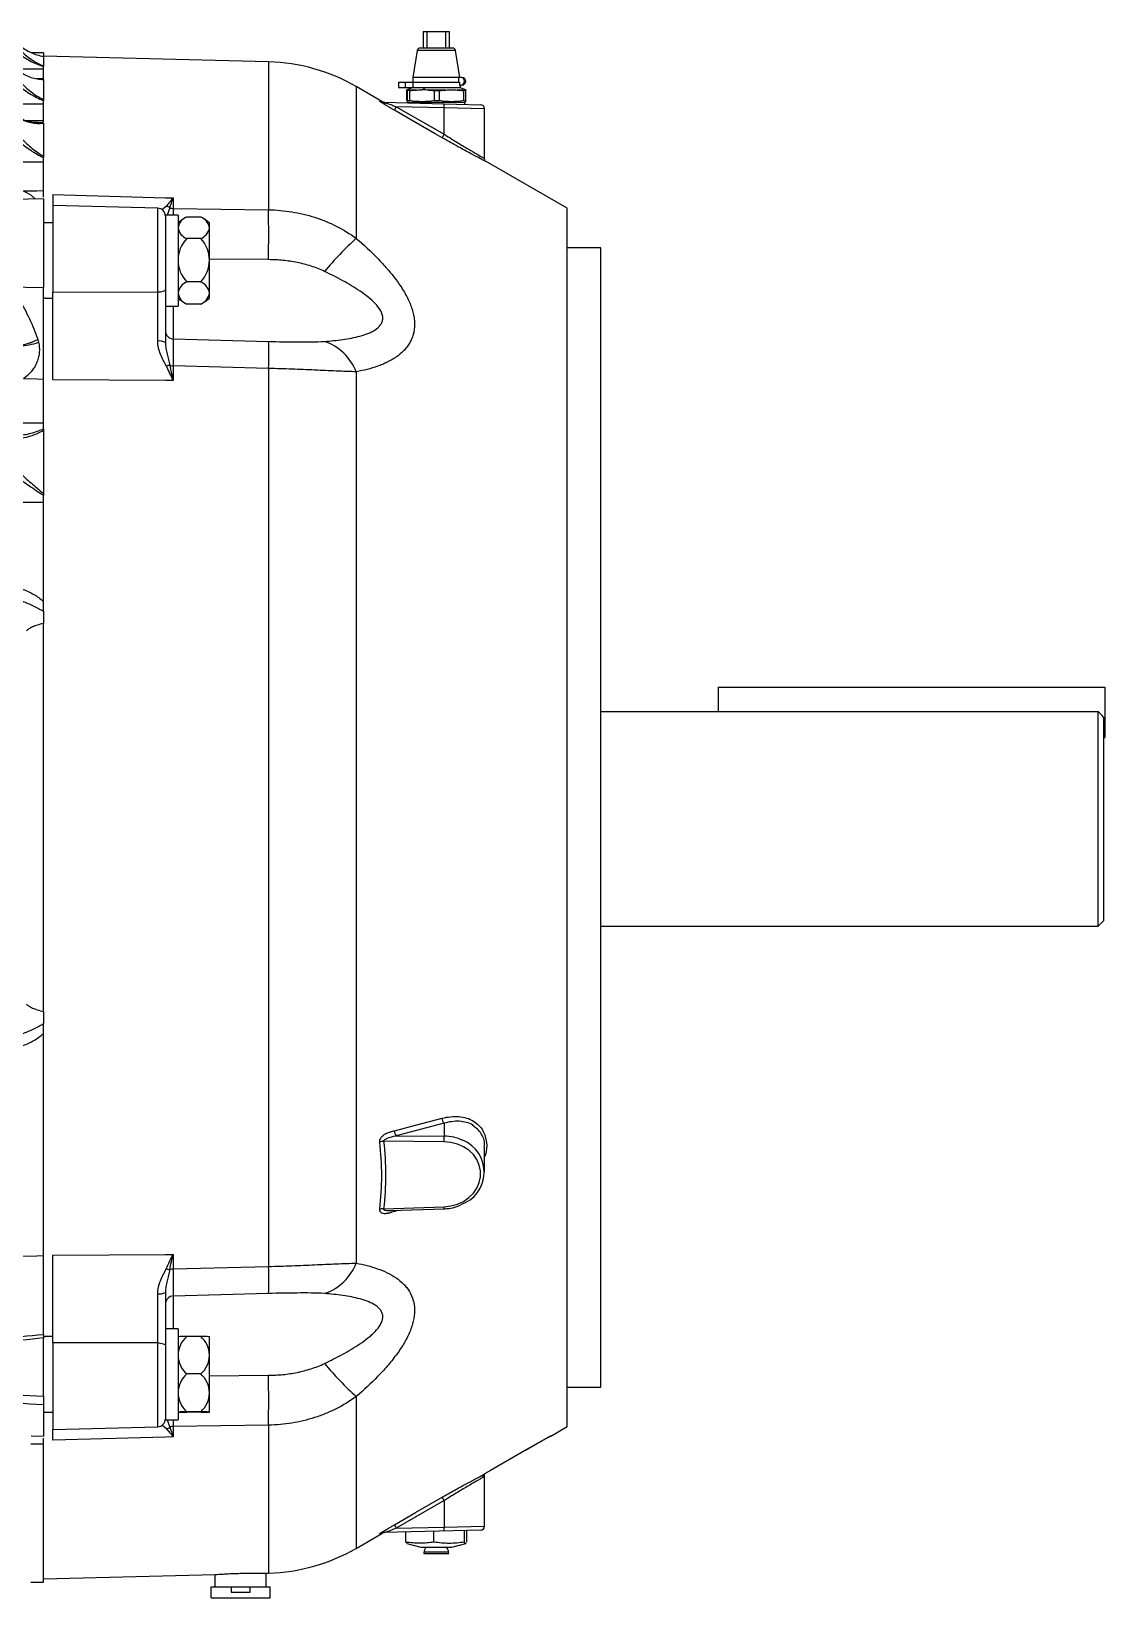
# Model space of a CAD drawing. Header units: inches. Extents: x -10.2 to 13.8, y -6.3 to 9.3.
# Drawn here: x 5.75 to 13.76, y -5.82 to 5.86 of the extents above; entities that cross this region are included whole.
import ezdxf

# ---------------------------------------------------------------- set-up
doc = ezdxf.new("R2010")
doc.units = ezdxf.units.IN
doc.header["$MEASUREMENT"] = 0

msp = doc.modelspace()

# ---------------------------------------------------------------- linework, layer by layer
at = {"color": 7, "linetype": 'Continuous', "lineweight": 25}
for p, q in [((8.675, 5.864), (8.675, 5.739)), ((8.675, 5.864), (8.873, 5.864)), ((8.704, 5.864), (8.704, 5.739)), ((8.843, 5.864), (8.843, 5.739)), ((8.873, 5.739), (8.873, 5.864)), ((8.897, 5.739), (8.651, 5.739)), ((5.844, 5.705), (5.755, 5.705)), ((5.844, 5.705), (5.844, 5.607)), ((7.523, 5.636), (5.844, 5.68)), ((8.631, 5.722), (8.599, 5.519)), ((8.949, 5.52), (8.917, 5.722)), ((5.844, 5.506), (5.844, 5.602)), ((5.844, 5.505), (5.844, 5.356)), ((8.599, 5.519), (8.599, 5.484)), ((8.94, 5.519), (8.599, 5.519)), ((8.94, 5.52), (8.94, 5.484)), ((8.965, 5.52), (8.94, 5.52)), ((8.367, 5.342), (8.177, 5.452)), ((8.492, 5.484), (8.492, 5.444)), ((8.492, 5.484), (8.946, 5.484)), ((8.492, 5.444), (8.955, 5.444)), ((8.542, 5.484), (8.542, 5.444)), ((8.601, 5.444), (8.549, 5.426)), ((8.553, 5.348), (8.553, 5.423)), ((8.625, 5.426), (8.555, 5.426)), ((8.576, 5.423), (8.556, 5.423)), ((8.556, 5.423), (8.556, 5.348)), ((8.576, 5.348), (8.576, 5.423)), ((8.6, 5.484), (8.6, 5.444)), ((8.845, 5.426), (8.71, 5.426)), ((8.759, 5.423), (8.797, 5.423)), ((8.759, 5.423), (8.759, 5.348)), ((8.797, 5.348), (8.797, 5.423)), ((8.994, 5.426), (8.929, 5.426)), ((8.946, 5.484), (8.946, 5.463)), ((8.946, 5.463), (8.965, 5.463)), ((8.999, 5.426), (8.947, 5.444)), ((8.955, 5.444), (8.955, 5.463)), ((8.976, 5.423), (8.976, 5.348)), ((8.995, 5.423), (8.976, 5.423)), ((8.995, 5.348), (8.995, 5.423)), ((5.844, 5.188), (5.844, 5.348)), ((8.381, 5.335), (9.105, 5.316)), ((8.475, 5.302), (8.832, 5.096)), ((8.832, 5.293), (8.475, 5.302)), ((8.554, 5.339), (8.562, 5.336)), ((8.556, 5.348), (8.576, 5.348)), ((8.562, 5.336), (8.562, 5.33)), ((8.562, 5.336), (8.986, 5.336)), ((8.759, 5.348), (8.797, 5.348)), ((8.832, 5.096), (8.832, 5.293)), ((8.976, 5.348), (8.995, 5.348)), ((8.986, 5.336), (8.994, 5.339)), ((8.986, 5.319), (8.986, 5.336)), ((8.993, 5.339), (8.995, 5.348)), ((9.134, 4.918), (9.134, 5.286)), ((5.8, 5.185), (5.844, 5.184)), ((5.844, 5.179), (5.844, 4.933)), ((5.844, 4.628), (5.844, 4.923)), ((5.844, 4.887), (5.497, 4.887)), ((9.75, 4.544), (9.146, 4.892)), ((5.844, 4.615), (4.232, 4.573)), ((5.844, 4.615), (5.844, 3.954)), ((5.914, 4.646), (5.914, 3.918)), ((6.696, 4.545), (5.914, 4.566)), ((6.812, 4.621), (6.812, 4.542)), ((6.848, 4.494), (6.754, 4.494)), ((6.754, 4.494), (6.754, 3.938)), ((6.812, 4.542), (7.523, 4.533)), ((6.848, 4.494), (6.848, 3.814)), ((7.017, 4.479), (6.913, 4.479)), ((9.75, -4.544), (9.75, 4.544)), ((5.914, 4.435), (5.844, 4.435)), ((7.082, 3.873), (7.082, 4.435)), ((7.017, 4.319), (6.913, 4.319)), ((10, 4.249), (9.75, 4.249)), ((10, -4.249), (10, 4.249)), ((7.017, 3.995), (6.913, 3.995)), ((5.579, 3.959), (5.844, 3.954)), ((5.858, 3.873), (5.844, 3.873)), ((5.858, 3.873), (5.914, 3.873)), ((5.914, 3.918), (6.696, 3.92)), ((6.754, 3.814), (6.848, 3.814)), ((7.017, 3.83), (6.913, 3.83)), ((6.812, 3.57), (7.523, 3.551)), ((6.812, 3.368), (6.812, 3.259)), ((7.523, 3.349), (6.812, 3.368)), ((7.523, 3.349), (7.523, -3.349)), ((8.177, 3.325), (8.177, -3.325)), ((5.844, 2.899), (5.844, 3.268)), ((5.497, 2.943), (5.844, 2.943)), ((5.844, 2.888), (5.844, 2.418)), ((5.844, 2.349), (5.497, 2.349)), ((5.844, 1.613), (5.844, 2.404)), ((10.875, 0.971), (10.875, 0.79)), ((10.875, 0.971), (13.758, 0.971)), ((13.758, 0.971), (13.758, 0.596)), ((10, 0.79), (13.71, 0.79)), ((13.71, -0.812), (13.71, 0.79)), ((13.75, 0.749), (13.75, -0.772)), ((13.75, 0.596), (13.758, 0.596)), ((10, -0.812), (13.71, -0.812)), ((13.71, -0.812), (13.75, -0.772)), ((5.844, -3.268), (5.844, -1.613)), ((8.832, -2.28), (8.475, -2.375)), ((8.832, -2.28), (8.832, -2.378)), ((8.832, -2.419), (8.381, -2.415)), ((8.475, -2.375), (8.832, -2.378)), ((9.134, -2.643), (9.134, -2.459)), ((8.381, -2.92), (8.832, -2.904)), ((8.432, -2.933), (8.832, -2.919)), ((8.432, -2.932), (8.439, -2.931)), ((6.812, -3.259), (6.812, -3.368)), ((6.812, -3.368), (7.523, -3.349)), ((7.523, -3.551), (6.812, -3.57)), ((6.848, -3.814), (6.754, -3.814)), ((6.848, -3.814), (6.848, -4.494)), ((5.844, -3.873), (5.858, -3.873)), ((5.844, -4.316), (5.844, -3.882)), ((5.914, -3.873), (5.858, -3.873)), ((5.914, -3.918), (5.914, -4.566)), ((6.754, -3.938), (6.754, -4.494)), ((7.017, -3.872), (6.913, -3.872)), ((7.082, -4.435), (7.082, -3.873)), ((7.017, -4.151), (6.913, -4.151)), ((9.75, -4.249), (10, -4.249)), ((5.844, -4.382), (5.844, -4.615)), ((5.844, -4.435), (5.914, -4.435)), ((7.017, -4.434), (6.913, -4.434)), ((7.017, -4.437), (6.913, -4.437)), ((5.914, -4.566), (6.696, -4.545)), ((6.754, -4.494), (6.848, -4.494)), ((7.523, -4.533), (6.812, -4.542)), ((6.812, -4.542), (6.812, -4.621)), ((9.628, -4.614), (9.75, -4.544)), ((5.753, -4.613), (5.844, -4.615)), ((5.844, -5.705), (5.844, -4.629)), ((9.516, -4.675), (9.516, -4.675)), ((9.134, -5.286), (9.134, -4.899)), ((9.179, -4.87), (9.179, -4.87)), ((8.832, -5.096), (8.475, -5.302)), ((8.832, -5.096), (8.832, -5.293)), ((8.177, -5.452), (8.367, -5.342)), ((9.105, -5.316), (8.381, -5.335)), ((8.475, -5.302), (8.832, -5.293)), ((8.546, -5.406), (8.546, -5.33)), ((8.756, -5.406), (8.756, -5.325)), ((8.984, -5.406), (8.984, -5.319)), ((9.002, -5.406), (9.002, -5.319)), ((8.546, -5.406), (8.554, -5.414)), ((8.554, -5.415), (8.659, -5.443)), ((8.659, -5.443), (8.889, -5.443)), ((8.682, -5.48), (8.68, -5.49)), ((8.68, -5.49), (8.868, -5.49)), ((8.868, -5.49), (8.866, -5.48)), ((8.889, -5.443), (8.994, -5.415)), ((5.75, -5.705), (5.844, -5.705)), ((5.844, -5.68), (7.125, -5.647)), ((7.123, -5.647), (7.123, -5.74)), ((7.503, -5.637), (7.523, -5.636)), ((7.505, -5.74), (7.505, -5.637)), ((7.094, -5.82), (7.094, -5.74)), ((7.094, -5.74), (7.534, -5.74)), ((7.094, -5.82), (7.534, -5.82)), ((7.244, -5.74), (7.244, -5.78)), ((7.244, -5.78), (7.385, -5.78)), ((7.385, -5.78), (7.385, -5.74)), ((7.534, -5.82), (7.534, -5.74))]:
    msp.add_line(p, q, dxfattribs=at)
at = {"color": 8, "linetype": 'Continuous', "lineweight": 25}
for p, q in [((7.523, 5.636), (7.523, 4.533)), ((8.917, 5.722), (8.631, 5.722)), ((5.844, 5.582), (5.648, 5.582)), ((5.795, 5.513), (5.844, 5.513)), ((8.177, 5.452), (8.177, 4.32)), ((5.844, 5.32), (5.542, 5.32)), ((9.134, 5.286), (8.832, 5.293)), ((5.711, 5.199), (5.844, 5.199)), ((6.728, 4.534), (6.759, 4.559)), ((6.696, 3.92), (6.696, 4.545)), ((6.786, 4.548), (6.766, 4.494)), ((6.812, 4.542), (6.812, 4.494)), ((7.523, 4.161), (7.082, 4.165)), ((6.812, 3.814), (6.812, 3.57)), ((8.487, -2.931), (8.461, -2.939)), ((8.462, -2.932), (8.461, -2.939)), ((6.812, -3.57), (6.812, -3.814)), ((6.696, -4.545), (6.696, -3.92)), ((7.082, -4.165), (7.523, -4.161)), ((8.177, -4.32), (8.177, -5.452)), ((6.759, -4.559), (6.728, -4.533)), ((6.767, -4.494), (6.786, -4.548)), ((6.812, -4.494), (6.812, -4.542)), ((7.523, -4.533), (7.523, -5.636)), ((8.832, -5.293), (9.134, -5.286)), ((8.866, -5.48), (8.682, -5.48))]:
    msp.add_line(p, q, dxfattribs=at)
at = {"color": 7, "linetype": 'Continuous', "lineweight": 25, "flags": 128}
for points in [[(8.818, 5.07), (8.766, 5.1), (8.558, 5.22), (8.461, 5.276)], [(5.695, 4.674), (5.794, 4.675), (5.844, 4.676)], [(5.914, 4.646), (6.754, 4.623), (6.812, 4.621)], [(6.696, 3.92), (6.707, 3.92), (6.718, 3.922), (6.728, 3.923), (6.737, 3.926), (6.744, 3.928), (6.75, 3.931), (6.753, 3.935), (6.754, 3.938)], [(5.844, 3.268), (5.794, 3.27), (5.695, 3.272)], [(6.812, 3.259), (6.754, 3.26), (5.914, 3.265)], [(8.461, -2.337), (8.619, -2.295), (8.818, -2.242)], [(8.832, -2.904), (8.883, -2.898), (8.931, -2.884), (8.976, -2.864), (9.016, -2.836), (9.05, -2.803), (9.076, -2.765), (9.094, -2.723), (9.104, -2.68), (9.104, -2.636), (9.094, -2.593), (9.076, -2.552), (9.05, -2.515), (9.016, -2.482), (8.976, -2.456), (8.931, -2.436), (8.883, -2.424), (8.832, -2.419)], [(5.497, -3.276), (5.794, -3.27), (5.844, -3.268)], [(5.914, -3.265), (6.754, -3.26), (6.812, -3.259)], [(6.696, -3.92), (6.707, -3.92), (6.718, -3.922), (6.728, -3.923), (6.737, -3.926), (6.744, -3.928), (6.75, -3.931), (6.753, -3.935), (6.754, -3.938)], [(6.812, -4.621), (6.754, -4.623), (5.914, -4.646)], [(5.844, -4.676), (5.794, -4.675), (5.75, -4.674)], [(9.179, -4.87), (9.415, -4.733), (9.516, -4.675)], [(9.179, -4.87), (9.231, -4.84), (9.439, -4.72), (9.516, -4.675)], [(8.461, -5.276), (8.619, -5.185), (8.818, -5.07)]]:
    msp.add_lwpolyline(points, dxfattribs=at)
at = {"color": 7, "linetype": 'Continuous', "lineweight": 25}
for centre, radius, start, end in [((8.651, 5.719), 0.02, 90, 170.9605), ((8.897, 5.719), 0.02, 9.0395, 90), ((7.487, 4.257), 1.38, 60, 88.5), ((8.955, 5.492), 0.0285, 272.3076, 87.6924), ((8.965, 5.492), 0.0285, 270, 90), ((8.397, 5.394), 0.06, 239.872, 268.3925), ((8.545, 5.308), 0.287, 357.0055, 2.9945), ((9.104, 5.286), 0.03, 1.941, 88.5), ((9.15, 4.905), 0.371, 148.9766, 153.548), ((6.747, 4.494), 0.0667, 54.0094, 79.0839), ((6.694, 4.485), 0.06, 0, 88.5), ((6.814, 4.614), 0.0717, 247.0621, 268.9791), ((6.947, 4.384), 0.1, 109.7969, 171.6994), ((7.082, 4.154), 0.366, 118.1014, 129.8306), ((6.983, 4.384), 0.1, 8.3006, 70.2031), ((6.848, 4.154), 0.366, 50.1694, 61.8986), ((-4.956, 4.347), 12.48, 359.1462, 0.8538), ((6.947, 4.413), 0.1, 188.3006, 250.2031), ((6.983, 4.413), 0.1, 289.7969, 351.6994), ((7.082, 4.157), 0.234, 136.1937, 179.9998), ((6.848, 4.157), 0.234, 0.0002, 43.8063), ((9.931, 2.402), 2.599, 132.436, 139.9879), ((7.082, 4.157), 0.234, 180.0002, 223.8063), ((6.848, 4.157), 0.234, 316.1937, 359.9998), ((6.95, 3.898), 0.103, 110.9344, 172.3373), ((6.98, 3.898), 0.103, 7.6627, 69.0656), ((6.95, 3.926), 0.103, 187.6627, 249.0656), ((7.082, 4.154), 0.366, 230.1694, 241.8986), ((6.98, 3.926), 0.103, 290.9344, 352.3373), ((6.848, 4.154), 0.366, 298.1014, 309.8306), ((6.814, 3.629), 0.06, 180.0382, 268.5409), ((5.505, 4.202), 0.702, 283.2827, 295.0065), ((5.506, 4.199), 0.7, 283.2877, 295.0326), ((5.618, 4.121), 0.607, 274.6391, 288.2244), ((6.709, 3.467), 0.0877, 59.4942, 99.0148), ((4.323, 3.45), 3.202, 358.1934, 1.8066), ((7.809, 3.177), 0.397, 21.9062, 70.6861), ((6.796, 3.257), 0.116, 95.0177, 108.474), ((6.813, 3.462), 0.0935, 252.7541, 269.3634), ((8.873, -2.243), 0.0554, 179.6187, 221.9653), ((8.212, -2.399), 0.62, 358.1072, 1.8928), ((8.875, -2.645), 0.256, 288.4187, 67.7974), ((6.796, -3.257), 0.116, 251.526, 264.9823), ((6.813, -3.462), 0.0935, 90.6366, 107.2459), ((4.323, -3.45), 3.202, 358.1934, 1.8066), ((7.809, -3.177), 0.397, 289.3139, 338.0938), ((6.709, -3.467), 0.0877, 260.9852, 300.5058), ((6.814, -3.629), 0.06, 91.4591, 179.9618), ((7.036, -4.014), 0.188, 130.8158, 179.1443), ((6.904, -4.899), 1.027, 89.4849, 93.1248), ((6.894, -4.014), 0.188, 0.8557, 49.1842), ((7.026, -4.899), 1.027, 86.8752, 90.5151), ((7.036, -4.009), 0.188, 180.8557, 229.1842), ((6.894, -4.009), 0.188, 310.8158, 359.1443), ((9.931, -2.402), 2.599, 220.0121, 227.564), ((7.039, -4.295), 0.191, 131.2059, 179.2171), ((6.891, -4.295), 0.191, 0.7829, 48.7941), ((-4.956, -4.347), 12.48, 359.1462, 0.8538), ((7.039, -4.29), 0.191, 180.7829, 228.7941), ((6.891, -4.29), 0.191, 311.2059, 359.2171), ((6.904, -5.461), 1.027, 89.4849, 93.1248), ((6.904, -3.41), 1.027, 266.8752, 270.5151), ((7.026, -5.461), 1.027, 86.8752, 90.5151), ((7.026, -3.41), 1.027, 269.4849, 273.1248), ((6.694, -4.485), 0.06, 271.5, 0), ((6.747, -4.494), 0.0667, 280.9161, 305.9906), ((6.814, -4.614), 0.0717, 91.0209, 112.9379), ((9.149, -4.923), 0.0291, 141.8718, 182.9186), ((9.15, -4.905), 0.371, 206.452, 211.0234), ((8.397, -5.394), 0.06, 91.6075, 120.1069), ((8.545, -5.308), 0.287, 357.0055, 2.9945), ((9.104, -5.286), 0.03, 271.5, 357.2827), ((7.487, -4.257), 1.38, 271.5, 300), ((8.774, -5.496), 0.0933, 145.2743, 170.0004), ((8.774, -5.496), 0.0933, 9.9996, 34.7257)]:
    msp.add_arc(centre, radius, start, end, dxfattribs=at)
at = {"color": 8, "linetype": 'Continuous', "lineweight": 25}
for centre, radius, start, end in [((8.83, -2.722), 0.344, 65.664, 89.5814), ((8.568, -2.916), 0.265, 359.4751, 2.7193), ((9.105, -4.885), 0.0294, 318.026, 331.7341)]:
    msp.add_arc(centre, radius, start, end, dxfattribs=at)
at = {"color": 7, "linetype": 'Continuous', "lineweight": 25}
for points, knots in [([(5.666, 5.762), (5.68, 5.75), (5.694, 5.739), (5.722, 5.72), (5.737, 5.712), (5.767, 5.699), (5.782, 5.693), (5.813, 5.684), (5.828, 5.68), (5.844, 5.678)], [0, 0, 0, 0, 0.25, 0.25, 0.5, 0.5, 0.75, 0.75, 1, 1, 1, 1]), ([(5.666, 5.728), (5.68, 5.714), (5.694, 5.701), (5.722, 5.677), (5.737, 5.666), (5.767, 5.645), (5.782, 5.636), (5.813, 5.62), (5.828, 5.613), (5.844, 5.607)], [0, 0, 0, 0, 0.25, 0.25, 0.5, 0.5, 0.75, 0.75, 1, 1, 1, 1]), ([(5.644, 5.715), (5.66, 5.701), (5.675, 5.689), (5.707, 5.666), (5.724, 5.656), (5.775, 5.627), (5.809, 5.613), (5.844, 5.602)], [0, 0, 0, 0, 0.25, 0.25, 0.5, 0.5, 1, 1, 1, 1]), ([(5.666, 5.567), (5.68, 5.556), (5.694, 5.547), (5.722, 5.532), (5.737, 5.526), (5.767, 5.516), (5.782, 5.512), (5.813, 5.507), (5.828, 5.505), (5.844, 5.505)], [0, 0, 0, 0, 0.25, 0.25, 0.5, 0.5, 0.75, 0.75, 1, 1, 1, 1]), ([(5.666, 5.492), (5.68, 5.477), (5.694, 5.463), (5.722, 5.437), (5.737, 5.424), (5.767, 5.402), (5.782, 5.391), (5.813, 5.372), (5.828, 5.364), (5.844, 5.356)], [0, 0, 0, 0, 0.25, 0.25, 0.5, 0.5, 0.75, 0.75, 1, 1, 1, 1]), ([(5.644, 5.475), (5.66, 5.46), (5.675, 5.447), (5.707, 5.422), (5.724, 5.411), (5.775, 5.379), (5.809, 5.362), (5.844, 5.348)], [0, 0, 0, 0, 0.25, 0.25, 0.5, 0.5, 1, 1, 1, 1]), ([(8.461, 5.276), (8.455, 5.28), (8.445, 5.285), (8.434, 5.292), (8.425, 5.297), (8.418, 5.301), (8.41, 5.306), (8.402, 5.31), (8.392, 5.316), (8.381, 5.323), (8.37, 5.33), (8.362, 5.335), (8.358, 5.338), (8.355, 5.34), (8.353, 5.342), (8.352, 5.343), (8.352, 5.343), (8.352, 5.343)], [0, 0, 0, 0, 0.129253, 0.212879, 0.25088, 0.315934, 0.375771, 0.43055, 0.480477, 0.594559, 0.698739, 0.759999, 0.818417, 0.865283, 0.910316, 0.954784, 1, 1, 1, 1]), ([(8.381, 5.335), (8.381, 5.335), (8.38, 5.335), (8.38, 5.335), (8.381, 5.334), (8.382, 5.334), (8.383, 5.334), (8.384, 5.333), (8.386, 5.333), (8.389, 5.332), (8.391, 5.331), (8.396, 5.33), (8.405, 5.328), (8.418, 5.323), (8.433, 5.318), (8.449, 5.312), (8.462, 5.306), (8.471, 5.304), (8.475, 5.302)], [0, 0, 0, 0, 0.0130019, 0.0259678, 0.0397567, 0.0550901, 0.0724984, 0.0923464, 0.1148806, 0.1402694, 0.1686307, 0.2000485, 0.2932944, 0.4204137, 0.5927943, 0.7467657, 0.8824426, 1, 1, 1, 1]), ([(8.475, 5.302), (8.472, 5.296), (8.468, 5.289), (8.463, 5.28), (8.461, 5.277), (8.461, 5.276)], [0, 0, 0, 0, 0.5, 0.5, 1, 1, 1, 1]), ([(8.556, 5.348), (8.556, 5.342), (8.555, 5.336), (8.555, 5.339), (8.555, 5.339)], [0, 0, 0, 0, 0.954468, 1, 1, 1, 1]), ([(8.759, 5.348), (8.728, 5.342), (8.698, 5.339), (8.637, 5.339), (8.606, 5.342), (8.576, 5.348)], [0, 0, 0, 0, 0.5, 0.5, 1, 1, 1, 1]), ([(5.666, 5.217), (5.68, 5.208), (5.694, 5.201), (5.722, 5.19), (5.737, 5.186), (5.767, 5.18), (5.782, 5.178), (5.813, 5.177), (5.828, 5.178), (5.844, 5.179)], [0, 0, 0, 0, 0.25, 0.25, 0.5, 0.5, 0.75, 0.75, 1, 1, 1, 1]), ([(5.8, 5.183), (5.783, 5.184), (5.747, 5.186), (5.709, 5.196), (5.689, 5.208), (5.684, 5.211)], [0, 0, 0, 0, 0.435993, 0.866431, 1, 1, 1, 1]), ([(5.661, 5.045), (5.675, 5.032), (5.689, 5.02), (5.719, 4.998), (5.734, 4.987), (5.765, 4.966), (5.781, 4.957), (5.812, 4.939), (5.828, 4.931), (5.844, 4.923)], [0, 0, 0, 0, 0.25, 0.25, 0.5, 0.5, 0.75, 0.75, 1, 1, 1, 1]), ([(5.681, 5.064), (5.706, 5.038), (5.733, 5.013), (5.774, 4.98), (5.788, 4.97), (5.816, 4.95), (5.83, 4.941), (5.844, 4.933)], [0, 0, 0, 0, 0.5, 0.5, 0.75, 0.75, 1, 1, 1, 1]), ([(9.146, 4.892), (9.145, 4.892), (9.144, 4.893), (9.104, 4.913), (9.039, 4.948), (8.947, 4.997), (8.869, 5.041), (8.825, 5.067), (8.818, 5.07)], [0, 0, 0, 0, 0.14292, 0.325145, 0.515918, 0.724854, 0.958817, 1, 1, 1, 1]), ([(9.138, 4.903), (9.137, 4.904), (9.134, 4.908), (9.133, 4.914), (9.134, 4.917), (9.134, 4.917)], [0, 0, 0, 0, 0.293691, 0.972434, 1, 1, 1, 1]), ([(6.759, 4.559), (6.768, 4.568), (6.776, 4.578), (6.794, 4.598), (6.803, 4.609), (6.812, 4.621)], [0, 0, 0, 0, 0.5, 0.5, 1, 1, 1, 1]), ([(7.523, 4.533), (7.582, 4.532), (7.64, 4.527), (7.754, 4.508), (7.811, 4.495), (7.922, 4.459), (7.976, 4.437), (8.08, 4.385), (8.129, 4.355), (8.177, 4.32)], [0, 0, 0, 0, 0.25, 0.25, 0.5, 0.5, 0.75, 0.75, 1, 1, 1, 1]), ([(8.177, 4.32), (8.233, 4.272), (8.286, 4.223), (8.36, 4.146), (8.384, 4.12), (8.431, 4.067), (8.453, 4.039), (8.494, 3.984), (8.512, 3.957), (8.538, 3.915), (8.546, 3.9), (8.56, 3.872), (8.567, 3.858), (8.586, 3.815), (8.595, 3.787), (8.605, 3.745), (8.608, 3.731), (8.611, 3.704), (8.612, 3.691), (8.612, 3.652), (8.609, 3.627), (8.599, 3.591), (8.595, 3.58), (8.585, 3.558), (8.58, 3.547), (8.567, 3.527), (8.561, 3.517), (8.546, 3.498), (8.538, 3.489), (8.513, 3.463), (8.494, 3.448), (8.453, 3.42), (8.431, 3.408), (8.397, 3.391), (8.385, 3.385), (8.361, 3.375), (8.348, 3.37), (8.286, 3.348), (8.233, 3.335), (8.177, 3.325)], [0, 0, 0, 0, 0.125, 0.125, 0.1875, 0.1875, 0.25, 0.25, 0.3125, 0.3125, 0.34375, 0.34375, 0.375, 0.375, 0.4375, 0.4375, 0.46875, 0.46875, 0.5, 0.5, 0.5625, 0.5625, 0.59375, 0.59375, 0.625, 0.625, 0.65625, 0.65625, 0.6875, 0.6875, 0.75, 0.75, 0.8125, 0.8125, 0.84375, 0.84375, 0.875, 0.875, 1, 1, 1, 1]), ([(7.94, 4.073), (7.908, 4.089), (7.874, 4.102), (7.806, 4.123), (7.772, 4.132), (7.701, 4.147), (7.666, 4.152), (7.595, 4.159), (7.559, 4.161), (7.523, 4.161)], [0, 0, 0, 0, 0.25, 0.25, 0.5, 0.5, 0.75, 0.75, 1, 1, 1, 1]), ([(7.94, 3.551), (7.986, 3.555), (8.031, 3.559), (8.098, 3.568), (8.12, 3.572), (8.163, 3.58), (8.184, 3.585), (8.225, 3.597), (8.245, 3.603), (8.273, 3.614), (8.283, 3.618), (8.3, 3.627), (8.309, 3.632), (8.333, 3.648), (8.347, 3.66), (8.363, 3.681), (8.367, 3.689), (8.373, 3.706), (8.375, 3.714), (8.375, 3.733), (8.374, 3.742), (8.368, 3.761), (8.364, 3.771), (8.349, 3.798), (8.335, 3.816), (8.302, 3.851), (8.284, 3.867), (8.246, 3.897), (8.226, 3.912), (8.164, 3.954), (8.121, 3.98), (8.032, 4.028), (7.986, 4.051), (7.94, 4.073)], [0, 0, 0, 0, 0.125, 0.125, 0.1875, 0.1875, 0.25, 0.25, 0.3125, 0.3125, 0.34375, 0.34375, 0.375, 0.375, 0.4375, 0.4375, 0.46875, 0.46875, 0.5, 0.5, 0.53125, 0.53125, 0.5625, 0.5625, 0.625, 0.625, 0.6875, 0.6875, 0.75, 0.75, 0.875, 0.875, 1, 1, 1, 1]), ([(5.663, 3.866), (5.691, 3.819), (5.716, 3.77), (5.751, 3.695), (5.763, 3.67), (5.783, 3.618), (5.793, 3.592), (5.802, 3.566)], [0, 0, 0, 0, 0.5, 0.5, 0.75, 0.75, 1, 1, 1, 1]), ([(5.844, 3.268), (5.844, 3.318), (5.844, 3.371), (5.844, 3.44), (5.844, 3.454), (5.844, 3.483), (5.844, 3.497), (5.844, 3.541), (5.844, 3.571), (5.844, 3.63), (5.844, 3.659), (5.844, 3.704), (5.844, 3.719), (5.844, 3.749), (5.844, 3.765), (5.844, 3.839), (5.844, 3.898), (5.844, 3.954)], [0, 0, 0, 0, 0.25, 0.25, 0.3125, 0.3125, 0.375, 0.375, 0.5, 0.5, 0.625, 0.625, 0.6875, 0.6875, 0.75, 0.75, 1, 1, 1, 1]), ([(5.914, 3.265), (5.914, 3.312), (5.914, 3.362), (5.914, 3.441), (5.914, 3.468), (5.914, 3.523), (5.914, 3.551), (5.914, 3.607), (5.914, 3.635), (5.914, 3.692), (5.914, 3.721), (5.914, 3.807), (5.914, 3.863), (5.914, 3.918)], [0, 0, 0, 0, 0.25, 0.25, 0.375, 0.375, 0.5, 0.5, 0.625, 0.625, 0.75, 0.75, 1, 1, 1, 1]), ([(6.696, 3.554), (6.696, 3.615), (6.696, 3.676), (6.696, 3.753), (6.696, 3.768), (6.696, 3.799), (6.696, 3.815), (6.696, 3.86), (6.696, 3.89), (6.696, 3.92)], [0, 0, 0, 0, 0.5, 0.5, 0.625, 0.625, 0.75, 0.75, 1, 1, 1, 1]), ([(6.754, 3.938), (6.754, 3.906), (6.754, 3.874), (6.754, 3.824), (6.754, 3.808), (6.754, 3.775), (6.754, 3.758), (6.754, 3.675), (6.754, 3.609), (6.754, 3.543)], [0, 0, 0, 0, 0.25, 0.25, 0.375, 0.375, 0.5, 0.5, 1, 1, 1, 1]), ([(5.808, 3.545), (5.811, 3.531), (5.813, 3.518), (5.814, 3.491), (5.814, 3.477), (5.811, 3.451), (5.808, 3.438), (5.801, 3.413), (5.797, 3.4), (5.787, 3.377), (5.781, 3.365), (5.767, 3.344), (5.76, 3.333), (5.735, 3.304), (5.717, 3.287), (5.695, 3.272)], [0, 0, 0, 0, 0.125, 0.125, 0.25, 0.25, 0.375, 0.375, 0.5, 0.5, 0.625, 0.625, 0.75, 0.75, 1, 1, 1, 1]), ([(6.759, 3.367), (6.753, 3.381), (6.745, 3.396), (6.731, 3.425), (6.724, 3.44), (6.711, 3.471), (6.706, 3.487), (6.698, 3.52), (6.696, 3.537), (6.696, 3.554)], [0, 0, 0, 0, 0.25, 0.25, 0.5, 0.5, 0.75, 0.75, 1, 1, 1, 1]), ([(6.754, 3.543), (6.754, 3.528), (6.756, 3.514), (6.76, 3.485), (6.763, 3.471), (6.769, 3.443), (6.773, 3.429), (6.78, 3.401), (6.783, 3.387), (6.786, 3.372)], [0, 0, 0, 0, 0.25, 0.25, 0.5, 0.5, 0.75, 0.75, 1, 1, 1, 1]), ([(6.812, 3.57), (6.812, 3.568), (6.812, 3.562), (6.812, 3.547), (6.812, 3.541), (6.812, 3.527), (6.812, 3.52), (6.812, 3.494), (6.812, 3.473), (6.812, 3.437), (6.812, 3.424), (6.812, 3.397), (6.812, 3.383), (6.812, 3.368)], [0, 0, 0, 0, 0.25, 0.25, 0.375, 0.375, 0.5, 0.5, 0.75, 0.75, 0.875, 0.875, 1, 1, 1, 1]), ([(7.523, 3.551), (7.559, 3.55), (7.595, 3.549), (7.666, 3.548), (7.701, 3.548), (7.772, 3.547), (7.806, 3.547), (7.874, 3.548), (7.908, 3.549), (7.94, 3.551)], [0, 0, 0, 0, 0.25, 0.25, 0.5, 0.5, 0.75, 0.75, 1, 1, 1, 1]), ([(6.759, 3.367), (6.768, 3.348), (6.776, 3.33), (6.794, 3.294), (6.803, 3.276), (6.812, 3.259)], [0, 0, 0, 0, 0.5, 0.5, 1, 1, 1, 1]), ([(8.177, 3.325), (8.129, 3.326), (8.08, 3.327), (8.002, 3.331), (7.975, 3.332), (7.922, 3.334), (7.894, 3.336), (7.81, 3.34), (7.754, 3.342), (7.64, 3.346), (7.582, 3.348), (7.523, 3.349)], [0, 0, 0, 0, 0.25, 0.25, 0.375, 0.375, 0.5, 0.5, 0.75, 0.75, 1, 1, 1, 1]), ([(5.661, 2.851), (5.675, 2.851), (5.689, 2.853), (5.719, 2.858), (5.734, 2.862), (5.765, 2.87), (5.781, 2.875), (5.812, 2.886), (5.828, 2.893), (5.844, 2.899)], [0, 0, 0, 0, 0.25, 0.25, 0.5, 0.5, 0.75, 0.75, 1, 1, 1, 1]), ([(5.681, 2.831), (5.706, 2.833), (5.733, 2.84), (5.774, 2.855), (5.788, 2.86), (5.816, 2.873), (5.83, 2.88), (5.844, 2.888)], [0, 0, 0, 0, 0.5, 0.5, 0.75, 0.75, 1, 1, 1, 1]), ([(5.666, 2.572), (5.68, 2.56), (5.694, 2.547), (5.722, 2.521), (5.737, 2.508), (5.767, 2.482), (5.782, 2.469), (5.813, 2.443), (5.828, 2.431), (5.844, 2.418)], [0, 0, 0, 0, 0.25, 0.25, 0.5, 0.5, 0.75, 0.75, 1, 1, 1, 1]), ([(5.644, 2.543), (5.66, 2.532), (5.675, 2.52), (5.707, 2.497), (5.724, 2.485), (5.775, 2.449), (5.809, 2.426), (5.844, 2.404)], [0, 0, 0, 0, 0.25, 0.25, 0.5, 0.5, 1, 1, 1, 1]), ([(5.521, 1.732), (5.551, 1.732), (5.58, 1.729), (5.623, 1.721), (5.637, 1.718), (5.666, 1.71), (5.68, 1.706), (5.721, 1.691), (5.748, 1.678), (5.798, 1.649), (5.822, 1.632), (5.844, 1.613)], [0, 0, 0, 0, 0.25, 0.25, 0.375, 0.375, 0.5, 0.5, 0.75, 0.75, 1, 1, 1, 1]), ([(5.521, 1.645), (5.55, 1.645), (5.578, 1.642), (5.634, 1.631), (5.662, 1.623), (5.716, 1.603), (5.742, 1.592), (5.794, 1.566), (5.819, 1.552), (5.844, 1.538)], [0, 0, 0, 0, 0.25, 0.25, 0.5, 0.5, 0.75, 0.75, 1, 1, 1, 1]), ([(5.844, 1.538), (5.844, 1.549), (5.844, 1.561), (5.844, 1.587), (5.844, 1.6), (5.844, 1.613)], [0, 0, 0, 0, 0.5, 0.5, 1, 1, 1, 1]), ([(5.844, 1.538), (5.844, 1.524), (5.844, 1.51), (5.844, 1.479), (5.844, 1.464), (5.844, 1.447)], [0, 0, 0, 0, 0.5, 0.5, 1, 1, 1, 1]), ([(5.844, 1.447), (5.828, 1.444), (5.813, 1.439), (5.787, 1.431), (5.774, 1.426), (5.758, 1.419), (5.753, 1.416), (5.744, 1.412), (5.74, 1.409), (5.728, 1.402), (5.721, 1.397), (5.717, 1.392)], [0, 0, 0, 0, 0.25, 0.25, 0.5, 0.5, 0.625, 0.625, 0.75, 0.75, 1, 1, 1, 1]), ([(5.844, -1.447), (5.844, -1.328), (5.844, -1.209), (5.844, -0.968), (5.844, -0.847), (5.844, -0.606), (5.844, -0.484), (5.844, -0.241), (5.844, -0.12), (5.844, 0.246), (5.844, 0.489), (5.844, 0.85), (5.844, 0.97), (5.844, 1.209), (5.844, 1.328), (5.844, 1.447)], [0, 0, 0, 0, 0.125, 0.125, 0.25, 0.25, 0.375, 0.375, 0.5, 0.5, 0.75, 0.75, 0.875, 0.875, 1, 1, 1, 1]), ([(5.717, -1.392), (5.721, -1.397), (5.728, -1.402), (5.744, -1.412), (5.753, -1.416), (5.769, -1.424), (5.775, -1.426), (5.787, -1.431), (5.793, -1.433), (5.814, -1.439), (5.828, -1.444), (5.844, -1.447)], [0, 0, 0, 0, 0.25, 0.25, 0.5, 0.5, 0.625, 0.625, 0.75, 0.75, 1, 1, 1, 1]), ([(5.844, -1.447), (5.844, -1.464), (5.844, -1.48), (5.844, -1.502), (5.844, -1.509), (5.844, -1.524), (5.844, -1.531), (5.844, -1.538)], [0, 0, 0, 0, 0.5, 0.5, 0.75, 0.75, 1, 1, 1, 1]), ([(5.521, -1.645), (5.55, -1.645), (5.578, -1.642), (5.634, -1.631), (5.662, -1.623), (5.716, -1.603), (5.742, -1.592), (5.794, -1.566), (5.819, -1.552), (5.844, -1.538)], [0, 0, 0, 0, 0.25, 0.25, 0.5, 0.5, 0.75, 0.75, 1, 1, 1, 1]), ([(5.521, -1.732), (5.551, -1.732), (5.58, -1.729), (5.623, -1.721), (5.637, -1.718), (5.666, -1.71), (5.68, -1.706), (5.721, -1.691), (5.748, -1.678), (5.798, -1.649), (5.822, -1.632), (5.844, -1.613)], [0, 0, 0, 0, 0.25, 0.25, 0.375, 0.375, 0.5, 0.5, 0.75, 0.75, 1, 1, 1, 1]), ([(5.844, -1.613), (5.844, -1.6), (5.844, -1.587), (5.844, -1.561), (5.844, -1.549), (5.844, -1.538)], [0, 0, 0, 0, 0.5, 0.5, 1, 1, 1, 1]), ([(9.131, -2.459), (9.132, -2.452), (9.137, -2.415), (9.112, -2.351), (9.07, -2.316), (9.047, -2.298)], [0, 0, 0, 0, 0.089165, 0.519114, 1, 1, 1, 1]), ([(8.352, -2.421), (8.352, -2.42), (8.352, -2.418), (8.352, -2.414), (8.352, -2.41), (8.353, -2.406), (8.354, -2.403), (8.356, -2.399), (8.358, -2.394), (8.362, -2.387), (8.37, -2.378), (8.381, -2.368), (8.395, -2.359), (8.41, -2.352), (8.424, -2.347), (8.441, -2.342), (8.453, -2.339), (8.461, -2.337)], [0, 0, 0, 0, 0.026018, 0.051614, 0.077027, 0.102504, 0.128289, 0.154619, 0.181715, 0.240099, 0.301387, 0.405512, 0.519639, 0.6242, 0.749132, 0.823191, 1, 1, 1, 1]), ([(8.352, -2.922), (8.362, -2.838), (8.367, -2.755), (8.367, -2.588), (8.362, -2.504), (8.352, -2.421)], [0, 0, 0, 0, 0.5, 0.5, 1, 1, 1, 1]), ([(8.381, -2.415), (8.38, -2.412), (8.381, -2.411), (8.383, -2.408), (8.384, -2.407), (8.388, -2.404), (8.391, -2.402), (8.401, -2.397), (8.408, -2.394), (8.432, -2.384), (8.451, -2.378), (8.475, -2.375)], [0, 0, 0, 0, 0.0625, 0.0625, 0.125, 0.125, 0.25, 0.25, 0.5, 0.5, 1, 1, 1, 1]), ([(8.381, -2.415), (8.39, -2.499), (8.395, -2.583), (8.395, -2.752), (8.39, -2.836), (8.381, -2.92)], [0, 0, 0, 0, 0.5, 0.5, 1, 1, 1, 1]), ([(8.461, -2.337), (8.461, -2.344), (8.463, -2.352), (8.468, -2.365), (8.472, -2.371), (8.475, -2.375)], [0, 0, 0, 0, 0.5, 0.5, 1, 1, 1, 1]), ([(8.832, -2.919), (8.844, -2.918), (8.876, -2.916), (8.917, -2.908), (8.945, -2.895), (8.954, -2.891)], [0, 0, 0, 0, 0.267075, 0.760478, 1, 1, 1, 1]), ([(8.461, -2.939), (8.455, -2.941), (8.445, -2.944), (8.434, -2.948), (8.425, -2.95), (8.418, -2.952), (8.41, -2.954), (8.402, -2.955), (8.392, -2.956), (8.381, -2.956), (8.37, -2.952), (8.362, -2.948), (8.358, -2.943), (8.355, -2.939), (8.353, -2.933), (8.352, -2.928), (8.352, -2.924), (8.352, -2.922)], [0, 0, 0, 0, 0.129253, 0.212879, 0.25088, 0.315934, 0.375771, 0.43055, 0.480477, 0.594559, 0.698739, 0.759999, 0.818417, 0.865283, 0.910316, 0.954784, 1, 1, 1, 1]), ([(5.844, -3.856), (5.844, -3.806), (5.844, -3.755), (5.844, -3.651), (5.844, -3.6), (5.844, -3.525), (5.844, -3.5), (5.844, -3.451), (5.844, -3.427), (5.844, -3.356), (5.844, -3.311), (5.844, -3.268)], [0, 0, 0, 0, 0.25, 0.25, 0.5, 0.5, 0.625, 0.625, 0.75, 0.75, 1, 1, 1, 1]), ([(5.914, -3.918), (5.914, -3.863), (5.914, -3.807), (5.914, -3.722), (5.914, -3.693), (5.914, -3.636), (5.914, -3.608), (5.914, -3.551), (5.914, -3.524), (5.914, -3.469), (5.914, -3.442), (5.914, -3.362), (5.914, -3.312), (5.914, -3.265)], [0, 0, 0, 0, 0.25, 0.25, 0.375, 0.375, 0.5, 0.5, 0.625, 0.625, 0.75, 0.75, 1, 1, 1, 1]), ([(6.759, -3.367), (6.768, -3.348), (6.776, -3.33), (6.794, -3.294), (6.803, -3.276), (6.812, -3.259)], [0, 0, 0, 0, 0.5, 0.5, 1, 1, 1, 1]), ([(6.696, -3.554), (6.696, -3.537), (6.698, -3.52), (6.706, -3.487), (6.711, -3.471), (6.724, -3.44), (6.731, -3.425), (6.745, -3.396), (6.753, -3.381), (6.759, -3.367)], [0, 0, 0, 0, 0.25, 0.25, 0.5, 0.5, 0.75, 0.75, 1, 1, 1, 1]), ([(6.786, -3.372), (6.783, -3.387), (6.78, -3.401), (6.773, -3.429), (6.769, -3.443), (6.763, -3.471), (6.76, -3.485), (6.756, -3.514), (6.754, -3.528), (6.754, -3.543)], [0, 0, 0, 0, 0.25, 0.25, 0.5, 0.5, 0.75, 0.75, 1, 1, 1, 1]), ([(6.812, -3.368), (6.812, -3.398), (6.812, -3.425), (6.812, -3.46), (6.812, -3.472), (6.812, -3.493), (6.812, -3.502), (6.812, -3.528), (6.812, -3.542), (6.812, -3.557), (6.812, -3.561), (6.812, -3.567), (6.812, -3.569), (6.812, -3.57)], [0, 0, 0, 0, 0.25, 0.25, 0.375, 0.375, 0.5, 0.5, 0.75, 0.75, 0.875, 0.875, 1, 1, 1, 1]), ([(7.523, -3.349), (7.582, -3.348), (7.64, -3.346), (7.754, -3.342), (7.811, -3.34), (7.922, -3.334), (7.976, -3.332), (8.08, -3.327), (8.129, -3.326), (8.177, -3.325)], [0, 0, 0, 0, 0.25, 0.25, 0.5, 0.5, 0.75, 0.75, 1, 1, 1, 1]), ([(8.177, -3.325), (8.233, -3.335), (8.286, -3.348), (8.36, -3.375), (8.384, -3.385), (8.431, -3.407), (8.453, -3.42), (8.494, -3.448), (8.512, -3.463), (8.538, -3.489), (8.546, -3.498), (8.56, -3.516), (8.567, -3.526), (8.586, -3.557), (8.595, -3.579), (8.605, -3.614), (8.608, -3.626), (8.611, -3.651), (8.612, -3.664), (8.612, -3.703), (8.609, -3.73), (8.599, -3.772), (8.595, -3.786), (8.585, -3.815), (8.58, -3.829), (8.567, -3.857), (8.561, -3.871), (8.546, -3.9), (8.538, -3.914), (8.513, -3.956), (8.494, -3.984), (8.453, -4.039), (8.431, -4.066), (8.397, -4.106), (8.385, -4.119), (8.361, -4.145), (8.348, -4.158), (8.286, -4.223), (8.233, -4.272), (8.177, -4.32)], [0, 0, 0, 0, 0.125, 0.125, 0.1875, 0.1875, 0.25, 0.25, 0.3125, 0.3125, 0.34375, 0.34375, 0.375, 0.375, 0.4375, 0.4375, 0.46875, 0.46875, 0.5, 0.5, 0.5625, 0.5625, 0.59375, 0.59375, 0.625, 0.625, 0.65625, 0.65625, 0.6875, 0.6875, 0.75, 0.75, 0.8125, 0.8125, 0.84375, 0.84375, 0.875, 0.875, 1, 1, 1, 1]), ([(6.696, -3.92), (6.696, -3.861), (6.696, -3.8), (6.696, -3.724), (6.696, -3.708), (6.696, -3.677), (6.696, -3.662), (6.696, -3.615), (6.696, -3.584), (6.696, -3.554)], [0, 0, 0, 0, 0.5, 0.5, 0.625, 0.625, 0.75, 0.75, 1, 1, 1, 1]), ([(6.754, -3.543), (6.754, -3.576), (6.754, -3.609), (6.754, -3.659), (6.754, -3.676), (6.754, -3.71), (6.754, -3.726), (6.754, -3.809), (6.754, -3.874), (6.754, -3.938)], [0, 0, 0, 0, 0.25, 0.25, 0.375, 0.375, 0.5, 0.5, 1, 1, 1, 1]), ([(7.94, -3.551), (7.908, -3.549), (7.874, -3.548), (7.806, -3.547), (7.772, -3.547), (7.701, -3.548), (7.666, -3.548), (7.595, -3.549), (7.559, -3.55), (7.523, -3.551)], [0, 0, 0, 0, 0.25, 0.25, 0.5, 0.5, 0.75, 0.75, 1, 1, 1, 1]), ([(7.94, -4.073), (7.986, -4.051), (8.031, -4.028), (8.098, -3.992), (8.12, -3.98), (8.163, -3.954), (8.184, -3.94), (8.225, -3.912), (8.245, -3.898), (8.273, -3.875), (8.283, -3.868), (8.3, -3.852), (8.309, -3.843), (8.333, -3.818), (8.347, -3.8), (8.363, -3.773), (8.367, -3.763), (8.373, -3.744), (8.375, -3.735), (8.375, -3.717), (8.374, -3.708), (8.368, -3.691), (8.364, -3.683), (8.349, -3.661), (8.335, -3.649), (8.302, -3.628), (8.284, -3.619), (8.246, -3.603), (8.226, -3.597), (8.164, -3.58), (8.121, -3.572), (8.032, -3.559), (7.986, -3.555), (7.94, -3.551)], [0, 0, 0, 0, 0.125, 0.125, 0.1875, 0.1875, 0.25, 0.25, 0.3125, 0.3125, 0.34375, 0.34375, 0.375, 0.375, 0.4375, 0.4375, 0.46875, 0.46875, 0.5, 0.5, 0.53125, 0.53125, 0.5625, 0.5625, 0.625, 0.625, 0.6875, 0.6875, 0.75, 0.75, 0.875, 0.875, 1, 1, 1, 1]), ([(7.523, -4.161), (7.559, -4.161), (7.595, -4.159), (7.666, -4.152), (7.701, -4.147), (7.772, -4.132), (7.806, -4.123), (7.874, -4.102), (7.908, -4.089), (7.94, -4.073)], [0, 0, 0, 0, 0.25, 0.25, 0.5, 0.5, 0.75, 0.75, 1, 1, 1, 1]), ([(5.844, -4.382), (5.575, -4.365), (5.306, -4.347), (4.904, -4.316), (4.769, -4.304), (4.568, -4.285), (4.501, -4.279), (4.367, -4.264), (4.301, -4.257), (4.234, -4.248)], [0, 0, 0, 0, 0.5, 0.5, 0.75, 0.75, 0.875, 0.875, 1, 1, 1, 1]), ([(4.237, -4.213), (4.371, -4.226), (4.504, -4.236), (4.772, -4.255), (4.906, -4.264), (5.308, -4.288), (5.576, -4.303), (5.844, -4.316)], [0, 0, 0, 0, 0.25, 0.25, 0.5, 0.5, 1, 1, 1, 1]), ([(5.844, -4.316), (5.844, -4.328), (5.844, -4.339), (5.844, -4.356), (5.844, -4.361), (5.844, -4.372), (5.844, -4.377), (5.844, -4.382)], [0, 0, 0, 0, 0.5, 0.5, 0.75, 0.75, 1, 1, 1, 1]), ([(8.177, -4.32), (8.129, -4.355), (8.08, -4.385), (8.002, -4.424), (7.975, -4.436), (7.922, -4.458), (7.894, -4.468), (7.81, -4.495), (7.754, -4.508), (7.64, -4.527), (7.582, -4.532), (7.523, -4.533)], [0, 0, 0, 0, 0.25, 0.25, 0.375, 0.375, 0.5, 0.5, 0.75, 0.75, 1, 1, 1, 1]), ([(5.914, -4.646), (5.914, -4.623), (5.914, -4.59), (5.914, -4.571), (5.914, -4.566)], [0, 0, 0, 0, 0.717414, 1, 1, 1, 1]), ([(6.759, -4.559), (6.768, -4.568), (6.776, -4.578), (6.794, -4.598), (6.803, -4.609), (6.812, -4.621)], [0, 0, 0, 0, 0.5, 0.5, 1, 1, 1, 1]), ([(9.516, -4.675), (9.534, -4.665), (9.56, -4.65), (9.583, -4.637), (9.591, -4.633)], [0, 0, 0, 0, 0.67559, 1, 1, 1, 1]), ([(9.591, -4.633), (9.596, -4.629), (9.607, -4.624), (9.617, -4.618), (9.622, -4.615), (9.623, -4.615), (9.623, -4.615)], [0, 0, 0, 0, 0.419945, 0.750544, 0.946979, 1, 1, 1, 1]), ([(8.818, -5.07), (8.848, -5.053), (8.878, -5.036), (8.922, -5.011), (8.937, -5.003), (8.965, -4.988), (8.979, -4.98), (9.005, -4.966), (9.018, -4.959), (9.043, -4.946), (9.054, -4.94), (9.087, -4.922), (9.105, -4.913), (9.119, -4.906)], [0, 0, 0, 0, 0.25, 0.25, 0.375, 0.375, 0.5, 0.5, 0.625, 0.625, 0.75, 0.75, 1, 1, 1, 1]), ([(9.119, -4.906), (9.12, -4.905), (9.12, -4.905), (9.123, -4.903), (9.124, -4.902), (9.13, -4.899), (9.135, -4.896), (9.143, -4.891), (9.146, -4.889), (9.152, -4.885), (9.155, -4.883), (9.165, -4.878), (9.172, -4.874), (9.179, -4.87)], [0, 0, 0, 0, 0.125, 0.125, 0.25, 0.25, 0.5, 0.5, 0.625, 0.625, 0.75, 0.75, 1, 1, 1, 1]), ([(9.12, -4.924), (9.125, -4.922), (9.128, -4.918), (9.133, -4.909), (9.134, -4.904), (9.134, -4.899)], [0, 0, 0, 0, 0.5, 0.5, 1, 1, 1, 1]), ([(9.127, -4.905), (9.129, -4.905), (9.131, -4.904), (9.133, -4.902), (9.134, -4.901), (9.134, -4.899)], [0, 0, 0, 0, 0.5, 0.5, 1, 1, 1, 1]), ([(9.12, -4.924), (9.115, -4.927), (9.108, -4.931), (9.093, -4.94), (9.084, -4.945), (9.064, -4.956), (9.053, -4.962), (9.03, -4.976), (9.017, -4.983), (8.992, -4.999), (8.978, -5.007), (8.95, -5.023), (8.936, -5.032), (8.892, -5.059), (8.862, -5.077), (8.832, -5.096)], [0, 0, 0, 0, 0.125, 0.125, 0.25, 0.25, 0.375, 0.375, 0.5, 0.5, 0.625, 0.625, 0.75, 0.75, 1, 1, 1, 1]), ([(8.352, -5.343), (8.352, -5.343), (8.352, -5.343), (8.352, -5.342), (8.352, -5.342), (8.353, -5.341), (8.354, -5.34), (8.356, -5.339), (8.358, -5.338), (8.362, -5.335), (8.37, -5.33), (8.381, -5.323), (8.395, -5.315), (8.41, -5.306), (8.424, -5.298), (8.441, -5.288), (8.453, -5.281), (8.461, -5.276)], [0, 0, 0, 0, 0.026018, 0.051614, 0.077027, 0.102504, 0.128289, 0.154619, 0.181715, 0.240099, 0.301387, 0.405512, 0.519639, 0.6242, 0.749132, 0.823191, 1, 1, 1, 1]), ([(8.381, -5.335), (8.38, -5.335), (8.381, -5.334), (8.383, -5.334), (8.384, -5.333), (8.388, -5.332), (8.391, -5.331), (8.401, -5.329), (8.408, -5.326), (8.432, -5.318), (8.451, -5.309), (8.475, -5.302)], [0, 0, 0, 0, 0.0625, 0.0625, 0.125, 0.125, 0.25, 0.25, 0.5, 0.5, 1, 1, 1, 1]), ([(8.461, -5.276), (8.461, -5.277), (8.463, -5.28), (8.468, -5.289), (8.472, -5.296), (8.475, -5.302)], [0, 0, 0, 0, 0.5, 0.5, 1, 1, 1, 1]), ([(8.984, -5.406), (8.946, -5.411), (8.908, -5.415), (8.832, -5.415), (8.794, -5.411), (8.756, -5.406)], [0, 0, 0, 0, 0.5, 0.5, 1, 1, 1, 1]), ([(8.994, -5.414), (8.994, -5.414), (8.99, -5.418), (8.987, -5.411), (8.984, -5.406)], [0, 0, 0, 0, 0.098746, 1, 1, 1, 1]), ([(7.125, -5.647), (7.125, -5.647), (7.125, -5.647), (7.15, -5.645), (7.193, -5.643), (7.25, -5.64), (7.315, -5.638), (7.379, -5.637), (7.436, -5.636), (7.479, -5.636), (7.503, -5.637), (7.503, -5.637), (7.503, -5.637)], [0, 0, 0, 0, 0.0716977, 0.1789058, 0.2862244, 0.3937078, 0.5012445, 0.6087041, 0.7160735, 0.8234255, 0.9308047, 1, 1, 1, 1])]:
    msp.add_open_spline(points, degree=3, knots=knots, dxfattribs=at)
for points in [[(5.844, 5.607), (5.844, 5.606), (5.844, 5.605), (5.844, 5.602)], [(8.553, 5.423), (8.553, 5.424), (8.554, 5.425), (8.554, 5.426)], [(8.555, 5.426), (8.556, 5.425), (8.556, 5.424), (8.556, 5.423)], [(8.576, 5.423), (8.592, 5.424), (8.608, 5.425), (8.625, 5.426)], [(8.625, 5.426), (8.639, 5.427), (8.653, 5.427), (8.667, 5.427)], [(8.667, 5.427), (8.675, 5.43), (8.683, 5.436), (8.69, 5.444)], [(8.71, 5.426), (8.696, 5.427), (8.682, 5.427), (8.667, 5.427)], [(8.71, 5.426), (8.726, 5.425), (8.743, 5.424), (8.759, 5.423)], [(8.797, 5.423), (8.813, 5.424), (8.829, 5.425), (8.845, 5.426)], [(8.845, 5.426), (8.859, 5.427), (8.887, 5.427), (8.915, 5.427), (8.929, 5.426)], [(8.929, 5.426), (8.945, 5.425), (8.961, 5.424), (8.976, 5.423)], [(8.995, 5.423), (8.995, 5.424), (8.994, 5.425), (8.994, 5.426)], [(5.844, 5.356), (5.844, 5.354), (5.844, 5.352), (5.844, 5.348)], [(8.381, 5.335), (8.371, 5.335), (8.361, 5.338), (8.352, 5.343)], [(8.976, 5.348), (8.947, 5.342), (8.887, 5.336), (8.827, 5.342), (8.797, 5.348)], [(5.844, 4.933), (5.844, 4.93), (5.844, 4.927), (5.844, 4.923)], [(6.786, 4.548), (6.794, 4.571), (6.803, 4.595), (6.812, 4.621)], [(5.802, 3.566), (5.804, 3.559), (5.806, 3.552), (5.808, 3.545)], [(5.802, 3.566), (5.802, 3.566), (5.802, 3.566), (5.802, 3.566)], [(6.786, 3.372), (6.794, 3.334), (6.803, 3.296), (6.812, 3.259)], [(5.844, 2.899), (5.844, 2.896), (5.844, 2.892), (5.844, 2.888)], [(5.844, 2.418), (5.844, 2.414), (5.844, 2.409), (5.844, 2.404)], [(13.75, 0.749), (13.737, 0.763), (13.723, 0.777), (13.71, 0.79)], [(8.381, -2.415), (8.371, -2.416), (8.361, -2.418), (8.352, -2.421)], [(8.381, -2.92), (8.371, -2.919), (8.361, -2.92), (8.352, -2.922)], [(6.786, -3.372), (6.794, -3.334), (6.803, -3.296), (6.812, -3.259)], [(5.515, -3.887), (5.625, -3.877), (5.734, -3.867), (5.844, -3.856)], [(5.844, -3.856), (5.844, -3.864), (5.844, -3.873), (5.844, -3.882)], [(5.844, -3.882), (5.736, -3.894), (5.627, -3.906), (5.518, -3.917)], [(6.696, -3.92), (6.435, -3.919), (6.175, -3.918), (5.914, -3.918)], [(6.786, -4.548), (6.794, -4.571), (6.803, -4.595), (6.812, -4.621)], [(9.12, -4.905), (9.12, -4.906), (9.12, -4.906), (9.119, -4.906)], [(9.127, -4.905), (9.125, -4.904), (9.123, -4.905), (9.12, -4.905)], [(8.381, -5.335), (8.371, -5.335), (8.361, -5.338), (8.352, -5.343)], [(8.756, -5.406), (8.721, -5.411), (8.651, -5.418), (8.581, -5.411), (8.546, -5.406)]]:
    msp.add_open_spline(points, degree=3, dxfattribs=at)
at = {"color": 8, "linetype": 'Continuous', "lineweight": 25}
for points in [[(8.352, 5.343), (8.362, 5.343), (8.367, 5.342), (8.367, 5.342)], [(8.367, -5.342), (8.367, -5.342), (8.362, -5.343), (8.352, -5.343)]]:
    msp.add_open_spline(points, degree=3, dxfattribs=at)
for points, knots in [([(8.832, 5.096), (8.838, 5.093), (8.879, 5.067), (8.949, 5.023), (9.033, 4.974), (9.093, 4.939), (9.129, 4.919), (9.131, 4.918), (9.131, 4.918)], [0, 0, 0, 0, 0.0415383, 0.2771126, 0.486503, 0.6766519, 0.8574257, 1, 1, 1, 1]), ([(5.695, 4.674), (5.696, 4.673), (5.724, 4.66), (5.76, 4.638), (5.778, 4.619), (5.783, 4.613)], [0, 0, 0, 0, 0.025565, 0.716605, 1, 1, 1, 1]), ([(8.818, -2.242), (8.86, -2.235), (8.923, -2.224), (9.001, -2.24), (9.051, -2.263), (9.092, -2.295), (9.131, -2.346), (9.152, -2.42), (9.151, -2.49), (9.136, -2.525), (9.134, -2.53)], [0, 0, 0, 0, 0.221753, 0.333423, 0.444996, 0.545229, 0.645383, 0.818886, 0.977337, 1, 1, 1, 1]), ([(9.047, -2.298), (9.047, -2.297), (9.034, -2.284), (8.998, -2.275), (8.929, -2.26), (8.871, -2.272), (8.832, -2.28)], [0, 0, 0, 0, 0.013856, 0.256091, 0.507252, 1, 1, 1, 1]), ([(8.381, -2.92), (8.38, -2.921), (8.38, -2.922), (8.381, -2.923), (8.381, -2.924), (8.385, -2.928), (8.397, -2.931), (8.414, -2.934), (8.427, -2.932), (8.432, -2.932)], [0, 0, 0, 0, 0.028046, 0.05659, 0.08839, 0.125483, 0.345239, 0.726777, 1, 1, 1, 1]), ([(9.591, -4.633), (9.595, -4.63), (9.605, -4.625), (9.616, -4.618), (9.624, -4.614), (9.625, -4.614), (9.626, -4.613)], [0, 0, 0, 0, 0.239674, 0.603145, 0.825468, 1, 1, 1, 1]), ([(9.626, -4.613), (9.627, -4.613), (9.629, -4.613), (9.628, -4.613), (9.627, -4.613)], [0, 0, 0, 0, 0.475468, 1, 1, 1, 1])]:
    msp.add_open_spline(points, degree=3, knots=knots, dxfattribs=at)

doc.saveas('drawing.dxf')
